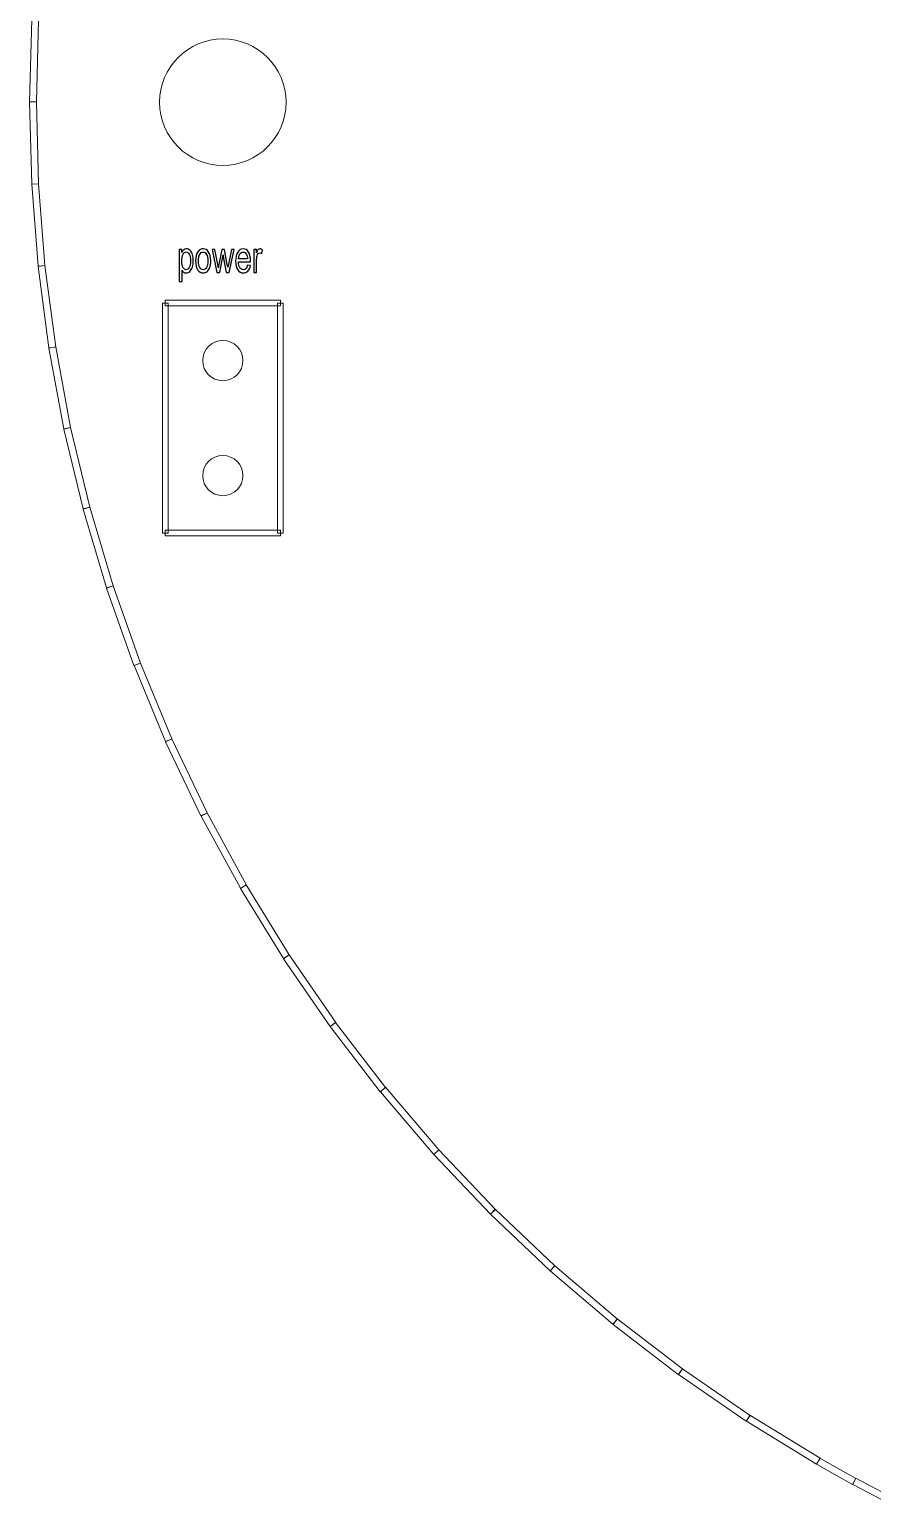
# Model space of a CAD drawing. Header units: inches. Extents: x -2.33 to 0.41, y 2.86 to 5.59.
# Drawn here: x -2.329 to -1.597, y 3.007 to 4.289 of the extents above; entities that cross this region are included whole.
import ezdxf

# ---------------------------------------------------------------- set-up
doc = ezdxf.new("R2010")
doc.units = ezdxf.units.IN
doc.header["$MEASUREMENT"] = 0
doc.layers.add('Top_Assy', color=7, linetype='Continuous')

msp = doc.modelspace()

# ---------------------------------------------------------------- linework, layer by layer
at = {"layer": 'Top_Assy', "lineweight": 9}
for points in [[(-2.3273, 4.2972), (-2.3273, 4.2972), (-2.3214, 4.297), (-2.3214, 4.297), (-2.3214, 4.297), (-2.3232, 4.2256), (-2.3232, 4.2256), (-2.3232, 4.2256), (-2.3292, 4.2258), (-2.3292, 4.2258), (-2.3292, 4.2258), (-2.3273, 4.2972), (-2.3273, 4.2972)], [(-2.3292, 4.2256), (-2.3292, 4.2256), (-2.3232, 4.2258), (-2.3232, 4.2258), (-2.3232, 4.2258), (-2.3214, 4.1543), (-2.3214, 4.1543), (-2.3214, 4.1543), (-2.3273, 4.1541), (-2.3273, 4.1541), (-2.3273, 4.1541), (-2.3292, 4.2256), (-2.3292, 4.2256)], [(-2.3273, 4.154), (-2.3273, 4.154), (-2.3214, 4.1545), (-2.3214, 4.1545), (-2.3214, 4.1545), (-2.3158, 4.0833), (-2.3158, 4.0833), (-2.3158, 4.0833), (-2.3217, 4.0828), (-2.3217, 4.0828), (-2.3217, 4.0828), (-2.3273, 4.154), (-2.3273, 4.154)], [(-2.3217, 4.0826), (-2.3217, 4.0826), (-2.3158, 4.0834), (-2.3158, 4.0834), (-2.3158, 4.0834), (-2.3065, 4.0125), (-2.3065, 4.0125), (-2.3065, 4.0125), (-2.3124, 4.0117), (-2.3124, 4.0117), (-2.3124, 4.0117), (-2.3217, 4.0826), (-2.3217, 4.0826)], [(-2.3124, 4.0116), (-2.3124, 4.0116), (-2.3065, 4.0127), (-2.3065, 4.0127), (-2.3065, 4.0127), (-2.2935, 3.9425), (-2.2935, 3.9425), (-2.2935, 3.9425), (-2.2994, 3.9414), (-2.2994, 3.9414), (-2.2994, 3.9414), (-2.3124, 4.0116), (-2.3124, 4.0116)], [(-2.2994, 3.9412), (-2.2994, 3.9412), (-2.2935, 3.9426), (-2.2935, 3.9426), (-2.2935, 3.9426), (-2.2768, 3.8731), (-2.2768, 3.8731), (-2.2768, 3.8731), (-2.2827, 3.8717), (-2.2827, 3.8717), (-2.2827, 3.8717), (-2.2994, 3.9412), (-2.2994, 3.9412)], [(-2.2826, 3.8716), (-2.2826, 3.8716), (-2.2769, 3.8733), (-2.2769, 3.8733), (-2.2769, 3.8733), (-2.2566, 3.8048), (-2.2566, 3.8048), (-2.2566, 3.8048), (-2.2623, 3.8031), (-2.2623, 3.8031), (-2.2623, 3.8031), (-2.2826, 3.8716), (-2.2826, 3.8716)], [(-2.2623, 3.8029), (-2.2623, 3.8029), (-2.2566, 3.8049), (-2.2566, 3.8049), (-2.2566, 3.8049), (-2.2328, 3.7375), (-2.2328, 3.7375), (-2.2328, 3.7375), (-2.2385, 3.7355), (-2.2385, 3.7355), (-2.2385, 3.7355), (-2.2623, 3.8029), (-2.2623, 3.8029)], [(-2.2384, 3.7354), (-2.2384, 3.7354), (-2.2329, 3.7377), (-2.2329, 3.7377), (-2.2329, 3.7377), (-2.2055, 3.6717), (-2.2055, 3.6717), (-2.2055, 3.6717), (-2.211, 3.6694), (-2.211, 3.6694), (-2.211, 3.6694), (-2.2384, 3.7354), (-2.2384, 3.7354)], [(-2.211, 3.6692), (-2.211, 3.6692), (-2.2055, 3.6718), (-2.2055, 3.6718), (-2.2055, 3.6718), (-2.1747, 3.6073), (-2.1747, 3.6073), (-2.1747, 3.6073), (-2.1802, 3.6047), (-2.1802, 3.6047), (-2.1802, 3.6047), (-2.211, 3.6692), (-2.211, 3.6692)], [(-2.1801, 3.6046), (-2.1801, 3.6046), (-2.1748, 3.6074), (-2.1748, 3.6074), (-2.1748, 3.6074), (-2.1407, 3.5446), (-2.1407, 3.5446), (-2.1407, 3.5446), (-2.146, 3.5418), (-2.146, 3.5418), (-2.146, 3.5418), (-2.1801, 3.6046), (-2.1801, 3.6046)], [(-2.1459, 3.5417), (-2.1459, 3.5417), (-2.1408, 3.5448), (-2.1408, 3.5448), (-2.1408, 3.5448), (-2.1035, 3.4838), (-2.1035, 3.4838), (-2.1035, 3.4838), (-2.1086, 3.4807), (-2.1086, 3.4807), (-2.1086, 3.4807), (-2.1459, 3.5417), (-2.1459, 3.5417)], [(-2.1085, 3.4805), (-2.1085, 3.4805), (-2.1036, 3.4839), (-2.1036, 3.4839), (-2.1036, 3.4839), (-2.0631, 3.425), (-2.0631, 3.425), (-2.0631, 3.425), (-2.068, 3.4216), (-2.068, 3.4216), (-2.068, 3.4216), (-2.1085, 3.4805), (-2.1085, 3.4805)], [(-2.0679, 3.4215), (-2.0679, 3.4215), (-2.0632, 3.4251), (-2.0632, 3.4251), (-2.0632, 3.4251), (-2.0197, 3.3685), (-2.0197, 3.3685), (-2.0197, 3.3685), (-2.0244, 3.3649), (-2.0244, 3.3649), (-2.0244, 3.3649), (-2.0679, 3.4215), (-2.0679, 3.4215)], [(-2.0243, 3.3648), (-2.0243, 3.3648), (-2.0198, 3.3687), (-2.0198, 3.3687), (-2.0198, 3.3687), (-1.9734, 3.3143), (-1.9734, 3.3143), (-1.9734, 3.3143), (-1.9779, 3.3104), (-1.9779, 3.3104), (-1.9779, 3.3104), (-2.0243, 3.3648), (-2.0243, 3.3648)], [(-1.9778, 3.3103), (-1.9778, 3.3103), (-1.9735, 3.3144), (-1.9735, 3.3144), (-1.9735, 3.3144), (-1.9243, 3.2626), (-1.9243, 3.2626), (-1.9243, 3.2626), (-1.9286, 3.2585), (-1.9286, 3.2585), (-1.9286, 3.2585), (-1.9778, 3.3103), (-1.9778, 3.3103)], [(-1.9285, 3.2583), (-1.9285, 3.2583), (-1.9244, 3.2627), (-1.9244, 3.2627), (-1.9244, 3.2627), (-1.8726, 3.2135), (-1.8726, 3.2135), (-1.8726, 3.2135), (-1.8767, 3.2091), (-1.8767, 3.2091), (-1.8767, 3.2091), (-1.9285, 3.2583), (-1.9285, 3.2583)], [(-1.8766, 3.209), (-1.8766, 3.209), (-1.8727, 3.2136), (-1.8727, 3.2136), (-1.8727, 3.2136), (-1.8183, 3.1672), (-1.8183, 3.1672), (-1.8183, 3.1672), (-1.8222, 3.1626), (-1.8222, 3.1626), (-1.8222, 3.1626), (-1.8766, 3.209), (-1.8766, 3.209)], [(-1.8221, 3.1625), (-1.8221, 3.1625), (-1.8184, 3.1673), (-1.8184, 3.1673), (-1.8184, 3.1673), (-1.7617, 3.1238), (-1.7617, 3.1238), (-1.7617, 3.1238), (-1.7654, 3.119), (-1.7654, 3.119), (-1.7654, 3.119), (-1.8221, 3.1625), (-1.8221, 3.1625)], [(-1.7652, 3.1189), (-1.7652, 3.1189), (-1.7618, 3.1239), (-1.7618, 3.1239), (-1.7618, 3.1239), (-1.7029, 3.0834), (-1.7029, 3.0834), (-1.7029, 3.0834), (-1.7063, 3.0784), (-1.7063, 3.0784), (-1.7063, 3.0784), (-1.7652, 3.1189), (-1.7652, 3.1189)], [(-1.7062, 3.0784), (-1.7062, 3.0784), (-1.7031, 3.0835), (-1.7031, 3.0835), (-1.7031, 3.0835), (-1.6422, 3.0461), (-1.6422, 3.0461), (-1.6422, 3.0461), (-1.6453, 3.041), (-1.6453, 3.041), (-1.6453, 3.041), (-1.7062, 3.0784), (-1.7062, 3.0784)], [(-1.6452, 3.0409), (-1.6452, 3.0409), (-1.6423, 3.0461), (-1.6423, 3.0461), (-1.6423, 3.0461), (-1.611, 3.0286), (-1.611, 3.0286), (-1.611, 3.0286), (-1.6139, 3.0234), (-1.6139, 3.0234), (-1.6139, 3.0234), (-1.6452, 3.0409), (-1.6452, 3.0409)], [(-1.6138, 3.0234), (-1.6138, 3.0234), (-1.6111, 3.0287), (-1.6111, 3.0287), (-1.6111, 3.0287), (-1.5795, 3.0121), (-1.5795, 3.0121), (-1.5795, 3.0121), (-1.5822, 3.0068), (-1.5822, 3.0068), (-1.5822, 3.0068), (-1.6138, 3.0234), (-1.6138, 3.0234)]]:
    msp.add_open_spline(points, degree=3, knots=[0, 0, 0, 0, 0.25, 0.25, 0.25, 0.5, 0.5, 0.5, 0.75, 0.75, 0.75, 1, 1, 1, 1], dxfattribs=at)
at = {"layer": 'Top_Assy', "color": 8, "lineweight": 9}
for points in [[(-2.1062, 4.2254), (-2.1062, 4.2558), (-2.1309, 4.2804), (-2.1612, 4.2804), (-2.1916, 4.2804), (-2.2162, 4.2558), (-2.2162, 4.2254), (-2.2162, 4.195), (-2.1916, 4.1704), (-2.1612, 4.1704), (-2.1309, 4.1704), (-2.1062, 4.195), (-2.1062, 4.2254)], [(-2.1437, 4.0007), (-2.1437, 4.0104), (-2.1516, 4.0182), (-2.1612, 4.0182), (-2.1709, 4.0182), (-2.1787, 4.0104), (-2.1787, 4.0007), (-2.1787, 3.9911), (-2.1709, 3.9832), (-2.1612, 3.9832), (-2.1516, 3.9832), (-2.1437, 3.9911), (-2.1437, 4.0007)], [(-2.1437, 3.9007), (-2.1437, 3.9104), (-2.1516, 3.9182), (-2.1612, 3.9182), (-2.1709, 3.9182), (-2.1787, 3.9104), (-2.1787, 3.9007), (-2.1787, 3.8911), (-2.1709, 3.8832), (-2.1612, 3.8832), (-2.1516, 3.8832), (-2.1437, 3.8911), (-2.1437, 3.9007)]]:
    msp.add_open_spline(points, degree=3, knots=[0, 0, 0, 0, 0.25, 0.25, 0.25, 0.5, 0.5, 0.5, 0.75, 0.75, 0.75, 1, 1, 1, 1], dxfattribs=at)
at = {"layer": 'Top_Assy', "color": 11}
for points, knots in [([(-2.1991, 4.0696), (-2.1991, 4.0696), (-2.1991, 4.0974), (-2.1991, 4.0974), (-2.1991, 4.0974), (-2.1969, 4.0974), (-2.1969, 4.0974), (-2.1969, 4.0974), (-2.1969, 4.0948), (-2.1969, 4.0948), (-2.1964, 4.0958), (-2.1958, 4.0966), (-2.1952, 4.0971), (-2.1945, 4.0976), (-2.1938, 4.0979), (-2.1929, 4.0979), (-2.1916, 4.0979), (-2.1906, 4.0974), (-2.1897, 4.0965), (-2.1888, 4.0956), (-2.1881, 4.0944), (-2.1876, 4.0928), (-2.1871, 4.0912), (-2.1869, 4.0894), (-2.1869, 4.0875), (-2.1869, 4.0855), (-2.1871, 4.0836), (-2.1877, 4.082), (-2.1882, 4.0803), (-2.1889, 4.0791), (-2.1899, 4.0782), (-2.1909, 4.0773), (-2.1919, 4.0769), (-2.193, 4.0769), (-2.1938, 4.0769), (-2.1945, 4.0771), (-2.1952, 4.0776), (-2.1958, 4.0781), (-2.1963, 4.0787), (-2.1967, 4.0794), (-2.1967, 4.0794), (-2.1967, 4.0696), (-2.1967, 4.0696), (-2.1967, 4.0696), (-2.1991, 4.0696), (-2.1991, 4.0696)], [0, 0, 0, 0, 0.066667, 0.066667, 0.066667, 0.133333, 0.133333, 0.133333, 0.2, 0.2, 0.2, 0.266667, 0.266667, 0.266667, 0.333333, 0.333333, 0.333333, 0.4, 0.4, 0.4, 0.466667, 0.466667, 0.466667, 0.533333, 0.533333, 0.533333, 0.6, 0.6, 0.6, 0.666667, 0.666667, 0.666667, 0.733333, 0.733333, 0.733333, 0.8, 0.8, 0.8, 0.866667, 0.866667, 0.866667, 0.933333, 0.933333, 0.933333, 1, 1, 1, 1]), ([(-2.1969, 4.0872), (-2.1969, 4.0847), (-2.1966, 4.0827), (-2.1958, 4.0815), (-2.1951, 4.0803), (-2.1942, 4.0797), (-2.1932, 4.0797), (-2.1921, 4.0797), (-2.1912, 4.0803), (-2.1904, 4.0816), (-2.1897, 4.0829), (-2.1893, 4.0848), (-2.1893, 4.0875), (-2.1893, 4.0901), (-2.1897, 4.092), (-2.1904, 4.0933), (-2.1912, 4.0946), (-2.192, 4.0952), (-2.1931, 4.0952), (-2.1941, 4.0952), (-2.195, 4.0945), (-2.1958, 4.0932), (-2.1965, 4.0918), (-2.1969, 4.0898), (-2.1969, 4.0872)], [0, 0, 0, 0, 0.125, 0.125, 0.125, 0.25, 0.25, 0.25, 0.375, 0.375, 0.375, 0.5, 0.5, 0.5, 0.625, 0.625, 0.625, 0.75, 0.75, 0.75, 0.875, 0.875, 0.875, 1, 1, 1, 1]), ([(-2.1849, 4.0874), (-2.1849, 4.0911), (-2.1842, 4.0938), (-2.1827, 4.0956), (-2.1815, 4.0971), (-2.1801, 4.0979), (-2.1783, 4.0979), (-2.1764, 4.0979), (-2.1748, 4.097), (-2.1736, 4.0951), (-2.1724, 4.0933), (-2.1717, 4.0908), (-2.1717, 4.0877), (-2.1717, 4.0851), (-2.172, 4.083), (-2.1725, 4.0815), (-2.1731, 4.0801), (-2.1739, 4.0789), (-2.1749, 4.0781), (-2.176, 4.0773), (-2.1771, 4.0769), (-2.1783, 4.0769), (-2.1803, 4.0769), (-2.1819, 4.0778), (-2.1831, 4.0796), (-2.1843, 4.0814), (-2.1849, 4.084), (-2.1849, 4.0874)], [0, 0, 0, 0, 0.111111, 0.111111, 0.111111, 0.222222, 0.222222, 0.222222, 0.333333, 0.333333, 0.333333, 0.444444, 0.444444, 0.444444, 0.555556, 0.555556, 0.555556, 0.666667, 0.666667, 0.666667, 0.777778, 0.777778, 0.777778, 0.888889, 0.888889, 0.888889, 1, 1, 1, 1]), ([(-2.1824, 4.0874), (-2.1824, 4.0848), (-2.1821, 4.0829), (-2.1813, 4.0816), (-2.1805, 4.0803), (-2.1795, 4.0797), (-2.1783, 4.0797), (-2.1771, 4.0797), (-2.1761, 4.0803), (-2.1754, 4.0816), (-2.1746, 4.0829), (-2.1742, 4.0848), (-2.1742, 4.0875), (-2.1742, 4.0899), (-2.1746, 4.0919), (-2.1754, 4.0931), (-2.1761, 4.0944), (-2.1771, 4.0951), (-2.1783, 4.0951), (-2.1795, 4.0951), (-2.1805, 4.0944), (-2.1813, 4.0931), (-2.1821, 4.0919), (-2.1824, 4.0899), (-2.1824, 4.0874)], [0, 0, 0, 0, 0.125, 0.125, 0.125, 0.25, 0.25, 0.25, 0.375, 0.375, 0.375, 0.5, 0.5, 0.5, 0.625, 0.625, 0.625, 0.75, 0.75, 0.75, 0.875, 0.875, 0.875, 1, 1, 1, 1]), ([(-2.1663, 4.0773), (-2.1663, 4.0773), (-2.1706, 4.0974), (-2.1706, 4.0974), (-2.1706, 4.0974), (-2.1682, 4.0974), (-2.1682, 4.0974), (-2.1682, 4.0974), (-2.1659, 4.0858), (-2.1659, 4.0858), (-2.1659, 4.0858), (-2.1651, 4.0815), (-2.1651, 4.0815), (-2.1651, 4.0817), (-2.1648, 4.0831), (-2.1644, 4.0856), (-2.1644, 4.0856), (-2.1621, 4.0974), (-2.1621, 4.0974), (-2.1621, 4.0974), (-2.1597, 4.0974), (-2.1597, 4.0974), (-2.1597, 4.0974), (-2.1576, 4.0858), (-2.1576, 4.0858), (-2.1576, 4.0858), (-2.1569, 4.0819), (-2.1569, 4.0819), (-2.1569, 4.0819), (-2.1561, 4.0858), (-2.1561, 4.0858), (-2.1561, 4.0858), (-2.1537, 4.0974), (-2.1537, 4.0974), (-2.1537, 4.0974), (-2.1514, 4.0974), (-2.1514, 4.0974), (-2.1514, 4.0974), (-2.1557, 4.0773), (-2.1557, 4.0773), (-2.1557, 4.0773), (-2.1582, 4.0773), (-2.1582, 4.0773), (-2.1582, 4.0773), (-2.1605, 4.0894), (-2.1605, 4.0894), (-2.1605, 4.0894), (-2.161, 4.0928), (-2.161, 4.0928), (-2.161, 4.0928), (-2.1639, 4.0773), (-2.1639, 4.0773), (-2.1639, 4.0773), (-2.1663, 4.0773), (-2.1663, 4.0773)], [0, 0, 0, 0, 0.055556, 0.055556, 0.055556, 0.111111, 0.111111, 0.111111, 0.166667, 0.166667, 0.166667, 0.222222, 0.222222, 0.222222, 0.277778, 0.277778, 0.277778, 0.333333, 0.333333, 0.333333, 0.388889, 0.388889, 0.388889, 0.444444, 0.444444, 0.444444, 0.5, 0.5, 0.5, 0.555556, 0.555556, 0.555556, 0.611111, 0.611111, 0.611111, 0.666667, 0.666667, 0.666667, 0.722222, 0.722222, 0.722222, 0.777778, 0.777778, 0.777778, 0.833333, 0.833333, 0.833333, 0.888889, 0.888889, 0.888889, 0.944444, 0.944444, 0.944444, 1, 1, 1, 1]), ([(-2.1397, 4.0838), (-2.1397, 4.0838), (-2.1372, 4.0834), (-2.1372, 4.0834), (-2.1376, 4.0813), (-2.1384, 4.0797), (-2.1394, 4.0786), (-2.1405, 4.0774), (-2.1418, 4.0769), (-2.1434, 4.0769), (-2.1455, 4.0769), (-2.1471, 4.0778), (-2.1483, 4.0796), (-2.1495, 4.0814), (-2.1501, 4.0839), (-2.1501, 4.0872), (-2.1501, 4.0906), (-2.1495, 4.0932), (-2.1483, 4.0951), (-2.1471, 4.0969), (-2.1455, 4.0979), (-2.1436, 4.0979), (-2.1417, 4.0979), (-2.1401, 4.097), (-2.1389, 4.0951), (-2.1378, 4.0933), (-2.1372, 4.0907), (-2.1372, 4.0874), (-2.1372, 4.0872), (-2.1372, 4.0869), (-2.1372, 4.0865), (-2.1372, 4.0865), (-2.1477, 4.0865), (-2.1477, 4.0865), (-2.1476, 4.0843), (-2.1471, 4.0826), (-2.1464, 4.0814), (-2.1456, 4.0803), (-2.1446, 4.0797), (-2.1434, 4.0797), (-2.1426, 4.0797), (-2.1418, 4.08), (-2.1412, 4.0806), (-2.1406, 4.0813), (-2.1401, 4.0824), (-2.1397, 4.0838)], [0, 0, 0, 0, 0.066667, 0.066667, 0.066667, 0.133333, 0.133333, 0.133333, 0.2, 0.2, 0.2, 0.266667, 0.266667, 0.266667, 0.333333, 0.333333, 0.333333, 0.4, 0.4, 0.4, 0.466667, 0.466667, 0.466667, 0.533333, 0.533333, 0.533333, 0.6, 0.6, 0.6, 0.666667, 0.666667, 0.666667, 0.733333, 0.733333, 0.733333, 0.8, 0.8, 0.8, 0.866667, 0.866667, 0.866667, 0.933333, 0.933333, 0.933333, 1, 1, 1, 1]), ([(-2.1475, 4.0893), (-2.1475, 4.0893), (-2.1397, 4.0893), (-2.1397, 4.0893), (-2.1398, 4.091), (-2.1401, 4.0922), (-2.1406, 4.0931), (-2.1413, 4.0944), (-2.1423, 4.0951), (-2.1435, 4.0951), (-2.1446, 4.0951), (-2.1456, 4.0945), (-2.1463, 4.0935), (-2.1471, 4.0924), (-2.1475, 4.091), (-2.1475, 4.0893)], [0, 0, 0, 0, 0.2, 0.2, 0.2, 0.4, 0.4, 0.4, 0.6, 0.6, 0.6, 0.8, 0.8, 0.8, 1, 1, 1, 1]), ([(-2.1343, 4.0773), (-2.1343, 4.0773), (-2.1343, 4.0974), (-2.1343, 4.0974), (-2.1343, 4.0974), (-2.1321, 4.0974), (-2.1321, 4.0974), (-2.1321, 4.0974), (-2.1321, 4.0944), (-2.1321, 4.0944), (-2.1316, 4.0958), (-2.1311, 4.0967), (-2.1306, 4.0972), (-2.1302, 4.0976), (-2.1296, 4.0979), (-2.1291, 4.0979), (-2.1283, 4.0979), (-2.1275, 4.0975), (-2.1266, 4.0968), (-2.1266, 4.0968), (-2.1275, 4.0936), (-2.1275, 4.0936), (-2.128, 4.0941), (-2.1286, 4.0943), (-2.1292, 4.0943), (-2.1297, 4.0943), (-2.1302, 4.0941), (-2.1306, 4.0937), (-2.131, 4.0932), (-2.1313, 4.0926), (-2.1315, 4.0918), (-2.1318, 4.0906), (-2.1319, 4.0893), (-2.1319, 4.0878), (-2.1319, 4.0878), (-2.1319, 4.0773), (-2.1319, 4.0773), (-2.1319, 4.0773), (-2.1343, 4.0773), (-2.1343, 4.0773)], [0, 0, 0, 0, 0.076923, 0.076923, 0.076923, 0.153846, 0.153846, 0.153846, 0.230769, 0.230769, 0.230769, 0.307692, 0.307692, 0.307692, 0.384615, 0.384615, 0.384615, 0.461538, 0.461538, 0.461538, 0.538462, 0.538462, 0.538462, 0.615385, 0.615385, 0.615385, 0.692308, 0.692308, 0.692308, 0.769231, 0.769231, 0.769231, 0.846154, 0.846154, 0.846154, 0.923077, 0.923077, 0.923077, 1, 1, 1, 1])]:
    msp.add_open_spline(points, degree=3, knots=knots, dxfattribs=at)
at = {"layer": 'Top_Assy', "color": 11, "lineweight": 9}
for points in [[(-2.2112, 4.0482), (-2.2112, 4.0482), (-2.2112, 4.0532), (-2.2112, 4.0532), (-2.2112, 4.0532), (-2.1112, 4.0532), (-2.1112, 4.0532), (-2.1112, 4.0532), (-2.1112, 4.0482), (-2.1112, 4.0482), (-2.1112, 4.0482), (-2.2112, 4.0482), (-2.2112, 4.0482)], [(-2.2087, 3.8507), (-2.2087, 3.8507), (-2.2137, 3.8507), (-2.2137, 3.8507), (-2.2137, 3.8507), (-2.2137, 4.0507), (-2.2137, 4.0507), (-2.2137, 4.0507), (-2.2087, 4.0507), (-2.2087, 4.0507), (-2.2087, 4.0507), (-2.2087, 3.8507), (-2.2087, 3.8507)], [(-2.1137, 4.0507), (-2.1137, 4.0507), (-2.1087, 4.0507), (-2.1087, 4.0507), (-2.1087, 4.0507), (-2.1087, 3.8507), (-2.1087, 3.8507), (-2.1087, 3.8507), (-2.1137, 3.8507), (-2.1137, 3.8507), (-2.1137, 3.8507), (-2.1137, 4.0507), (-2.1137, 4.0507)], [(-2.1112, 3.8532), (-2.1112, 3.8532), (-2.1112, 3.8482), (-2.1112, 3.8482), (-2.1112, 3.8482), (-2.2112, 3.8482), (-2.2112, 3.8482), (-2.2112, 3.8482), (-2.2112, 3.8532), (-2.2112, 3.8532), (-2.2112, 3.8532), (-2.1112, 3.8532), (-2.1112, 3.8532)]]:
    msp.add_open_spline(points, degree=3, knots=[0, 0, 0, 0, 0.25, 0.25, 0.25, 0.5, 0.5, 0.5, 0.75, 0.75, 0.75, 1, 1, 1, 1], dxfattribs=at)

doc.saveas('drawing.dxf')
